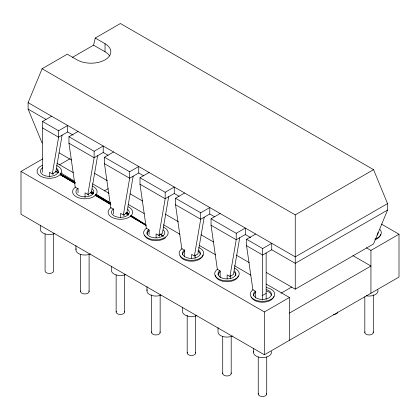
<?xml version="1.0" encoding="UTF-8"?>
<svg xmlns="http://www.w3.org/2000/svg" width="420" height="420" viewBox="0 0 420 420"><rect width="100%" height="100%" fill="white"/><g stroke="black" fill="none" stroke-linecap="round" stroke-linejoin="round"><path stroke-width="0.63" d="M49.508 176.915L49.508 172.337L52.306 173.948L58.595 137.209L58.595 130.746L42.515 121.464L42.515 172.221M62.092 135.188L55.802 171.932L52.306 173.948M85.029 197.421L85.029 192.843L87.827 194.46L94.122 157.721L94.122 151.258L68.948 136.726L68.948 143.183L75.243 187.194L78.036 188.806L78.036 192.733M97.618 155.699L91.324 192.439L87.827 194.46M120.556 217.277L120.556 213.355L123.354 214.966L129.649 178.227L129.649 171.77L104.47 157.232L104.47 163.695L110.764 207.701L113.563 209.317L113.563 213.896M133.145 176.211L126.851 212.951L123.354 214.966M156.083 237.788L156.083 233.867L158.876 235.478L165.17 198.739L165.17 192.276L139.997 177.744L139.997 184.202L146.291 228.212L149.09 229.829L149.09 234.407M168.667 196.718L162.372 233.462L158.876 235.478M191.604 258.3L191.604 254.373L194.402 255.99L200.697 219.251L200.697 212.788L175.523 198.256L175.523 204.713L181.813 248.724L184.611 250.336L184.611 256.877M204.194 217.229L197.899 253.969L194.402 255.99M227.131 278.812L227.131 274.885L229.929 276.502L236.219 239.757L236.219 233.299L211.045 218.762L211.045 225.225L217.34 269.231L220.138 270.848L220.138 277.389M239.715 237.741L233.425 274.481L229.929 276.502M72.319 57.435L93.576 45.16L95.24 38.047L120.414 23.515L373.564 169.669L387.55 203.584L387.55 210.042L373.564 243.957L295.244 289.175L266.296 272.465M42.095 143.021L28.108 109.106L28.108 102.648L42.095 68.733L67.268 54.196L77.059 59.85A19.782 11.419 0 0 0 105.032 59.85A19.782 11.419 0 0 0 105.032 43.701L95.24 38.047M42.515 121.464L51.602 116.214M58.595 130.746L67.688 125.501L67.688 131.959L58.595 137.209L42.515 127.922M68.948 136.726L78.036 131.476M381.413 224.07L399 234.224L399 277.048L264.385 354.769L21 214.253L21 171.428L42.719 158.891M59.441 164.85L70.035 158.734M94.122 151.258L103.215 146.008L103.215 152.471L94.122 157.721L68.948 143.183M104.47 157.232L113.563 151.982M129.649 171.77L138.737 166.52L138.737 172.977L129.649 178.227L104.47 163.695M104.276 190.916L108.234 188.627M139.997 177.744L149.09 172.494M165.17 192.276L174.263 187.031L174.263 193.489L165.17 198.739L139.997 184.202M175.523 198.256L184.611 193.006M200.697 212.788L209.785 207.538L209.785 214.001L200.697 219.251L175.523 204.713M211.045 218.762L220.138 213.518M236.219 233.299L245.311 228.049L245.311 234.507L236.219 239.757L211.045 225.225M255.659 297.901L255.659 291.359L252.866 289.742L246.572 245.732L246.572 239.274L255.659 234.024M42.095 68.733L295.244 214.888L373.564 169.669M246.572 239.274L262.652 248.561L271.745 243.311L271.745 249.769L295.244 263.335L387.55 210.042M271.745 249.769L262.652 255.019L246.572 245.732M387.55 203.584L295.244 256.877L28.108 102.648M262.652 295.397L266.149 293.375M281.038 293.207L291.79 287.002M21 171.428L264.385 311.945L289.448 297.476L289.448 340.294M366.397 247.805L370.939 250.425L399 234.224M289.448 313.094L370.939 266.044L352.894 255.628M126.588 212.756L128.279 213.722M93.576 45.16L105.032 51.776A19.782 11.419 0 0 1 109.63 55.949M28.108 109.106L46.011 119.443M67.688 131.959L73.138 135.103M103.215 152.471L108.113 155.3M138.737 172.977L143.64 175.812M174.263 193.489L179.167 196.319M209.785 214.001L214.688 216.83M245.311 234.507L250.761 237.657M59.12 152.854L71.61 160.062M94.311 173.171L107.368 180.71M130.069 193.814L142.559 201.028M165.265 214.132L178.316 221.671M201.023 234.78L213.507 241.988M236.213 255.097L249.265 262.631M56.842 163.18L73.295 172.683M92.584 183.818L109.037 193.316M128.326 204.456L144.212 213.623M163.501 224.763L179.954 234.26M199.243 245.396L215.696 254.893M234.418 265.703L250.866 275.205M266.185 284.046L289.448 297.476M74.923 183.272L60.254 174.594L75.012 183.089M90.909 192.239L93.182 193.547M110.492 203.558L95.303 194.67L110.213 203.353M126.399 212.567L128.405 213.743L126.452 212.62L128.126 213.633M60.254 174.594L74.928 183.057M90.736 192.166L93.555 193.793M126.299 212.672L128.557 213.974M55.577 171.308L58.385 172.935M60.071 173.911L75.217 182.684L60.333 174.017M60.396 174.048L75.049 182.558M95.282 194.659L110.339 203.396M126.378 212.698L128.573 213.969M91.403 192.15L93.639 193.452M95.897 194.77L109.998 203.002M126.84 212.83L128.405 213.743M95.876 194.67L110.36 203.159M55.886 171.407L58.139 172.736M90.725 192.623L92.978 193.961M95.235 195.295L110.471 204.309M125.144 212.993L128.53 214.998M130.221 215.996L146.018 225.346M60.249 174.599L74.876 183.257M90.626 192.575L92.878 193.909M95.125 195.237L110.875 204.561M125.501 213.213L128.315 214.877M130.567 216.211L145.756 225.199M60.806 172.898L74.729 181.319M91.434 191.425L93.66 192.775M95.886 194.124L110.365 202.881M131.318 215.565L146.039 224.758M130.73 215.628L146.123 225.272M160.094 234.024L163.301 236.035M159.978 234.113L163.154 236.161M373.296 294.793L373.296 332.504M370.939 250.425L370.939 293.249M364.817 296.746L364.817 332.504M295.244 214.888L295.244 289.175M266.721 356.979L266.721 394.039M266.149 253.003L266.149 299.26M264.385 311.945L264.385 354.769M262.652 248.561L262.652 299.975M258.237 356.979L258.237 394.039M253.538 348.201L253.538 352.139M231.194 336.467L231.194 373.527M230.627 275.483L230.627 278.754M222.716 336.467L222.716 373.527M218.017 327.689L218.017 331.627A8.957 5.171 0 0 0 222.81 336.499A8.957 5.171 0 0 0 232.475 335.984M195.673 315.305L195.673 353.015M195.101 254.972L195.101 258.242M187.189 315.305L187.189 353.015M182.49 307.183L182.49 311.12A8.957 5.171 0 0 0 187.288 315.987A8.957 5.171 0 0 0 196.954 315.473M160.146 294.798L160.146 332.509M159.579 234.46L159.579 236.423M151.662 294.798L151.662 332.509M146.963 286.671L146.963 290.608M124.619 274.286L124.619 311.997M124.052 214.604L124.052 215.917M116.141 274.937L116.141 311.997M111.442 266.159L111.442 270.097A8.957 5.171 0 0 0 116.24 274.969A8.957 5.171 0 0 0 125.9 274.454M105.032 43.701L105.032 51.776M89.098 254.425L89.098 291.485M88.526 194.098L88.526 195.405M80.614 254.425L80.614 291.485M75.915 245.653L75.915 249.59M53.571 233.919L53.571 270.979A4.242 2.447 0 0 1 49.329 273.425A4.242 2.447 0 0 1 45.087 270.979L45.087 233.919M53.004 172.93L53.004 174.242M40.388 225.141L40.388 229.078A8.957 5.171 0 0 0 45.187 233.951A8.957 5.171 0 0 0 54.852 233.436M202.907 254.935A11.498 6.636 0 0 1 192.292 261.188A11.498 6.636 0 0 1 180.18 255.927M238.334 276.019A11.498 6.636 0 0 1 226.317 281.705A11.498 6.636 0 0 1 215.465 275.284M273.856 296.531A11.498 6.636 0 0 1 262.847 302.221A11.498 6.636 0 0 1 251.228 296.945M165.517 237.689A11.492 6.636 0 0 1 153.773 240.576A11.492 6.636 0 0 1 144.653 235.415M380.536 234.423A11.498 6.636 0 0 1 374.766 239.815M182.553 254.856A8.888 5.129 0 0 1 184.805 251.15M197.909 251.055A8.888 5.129 0 0 1 200.303 254.284M218.069 274.916A8.888 5.129 0 0 1 220.327 271.656M234.392 272.27A8.888 5.129 0 0 1 235.778 275.688M56.768 169.717A8.888 5.129 0 0 1 58.207 172.242M147.031 234.344A8.888 5.129 0 0 1 149.278 230.638M253.607 295.874A8.888 5.129 0 0 1 255.853 292.168M266.485 291.007A8.888 5.129 0 0 1 271.352 295.302M56.569 165.491A12.269 7.082 0 0 1 58.275 176.053A12.269 7.082 0 0 1 39.91 175.744A12.269 7.082 0 0 1 42.682 165.254M56.816 168.378A8.946 5.166 0 0 1 54.863 175.266A8.946 5.166 0 0 1 42.809 174.746A8.946 5.166 0 0 1 42.662 167.764M88.951 290.855A4.242 2.447 0 0 1 84.856 293.937A4.242 2.447 0 0 1 80.761 290.855M90.379 253.942A8.957 5.171 0 0 1 80.036 254.231A8.957 5.171 0 0 1 76.136 248.698M92.096 186.002A12.269 7.082 0 0 1 94.563 196.046A12.269 7.082 0 0 1 77.107 197.206A12.269 7.082 0 0 1 75.553 187.1M92.342 188.89A8.946 5.166 0 0 1 90.389 195.778A8.946 5.166 0 0 1 78.335 195.253A8.946 5.166 0 0 1 78.188 188.276M124.478 311.362A4.242 2.447 0 0 1 120.383 314.444A4.242 2.447 0 0 1 116.282 311.362M128.132 206.74A12.269 7.082 0 0 1 129.822 216.752A12.269 7.082 0 0 1 112.466 217.639A12.269 7.082 0 0 1 111.08 207.611M127.869 209.402A8.946 5.166 0 0 1 125.911 216.29A8.946 5.166 0 0 1 113.857 215.765A8.946 5.166 0 0 1 113.71 208.787M373.154 331.873A4.242 2.447 0 0 1 369.054 334.955A4.242 2.447 0 0 1 364.959 331.873M377.822 289.837A8.957 5.171 0 0 1 366.261 295.806M380.006 229.541A12.269 7.082 0 0 1 375.701 238.691M377.99 232.449A8.946 5.166 0 0 1 377.039 235.064M266.574 393.404A4.242 2.447 0 0 1 262.479 396.485A4.242 2.447 0 0 1 258.384 393.404M266.511 289.658A8.946 5.166 0 0 1 270.218 296.861A8.946 5.166 0 0 1 257.544 298.578A8.946 5.166 0 0 1 255.318 291.175M271.241 351.367A8.957 5.171 0 0 1 262.369 357.593A8.957 5.171 0 0 1 253.764 351.246M266.306 287.543A12.269 7.082 0 0 1 273.536 297.339A12.269 7.082 0 0 1 255.764 300.195A12.269 7.082 0 0 1 253.176 289.653M337.774 311.997A4.242 2.447 0 0 1 333.532 314.444M231.053 372.892A4.242 2.447 0 0 1 226.952 375.974A4.242 2.447 0 0 1 222.857 372.892M234.192 268.039A12.269 7.082 0 0 1 236.665 278.087A12.269 7.082 0 0 1 219.203 279.248A12.269 7.082 0 0 1 217.655 269.141M234.439 270.931A8.946 5.166 0 0 1 232.691 277.725A8.946 5.166 0 0 1 220.799 277.505A8.946 5.166 0 0 1 219.791 270.664M159.999 331.873A4.242 2.447 0 0 1 155.904 334.955A4.242 2.447 0 0 1 151.809 331.873M160.954 295.166A8.957 5.171 0 0 1 150.843 295.16A8.957 5.171 0 0 1 147.189 289.716M163.144 227.021A12.269 7.082 0 0 1 165.617 237.069A12.269 7.082 0 0 1 148.155 238.229A12.269 7.082 0 0 1 146.601 228.123M163.391 229.908A8.946 5.166 0 0 1 161.637 236.702A8.946 5.166 0 0 1 149.751 236.486A8.946 5.166 0 0 1 148.743 229.646M195.526 352.385A4.242 2.447 0 0 1 191.431 355.467A4.242 2.447 0 0 1 187.331 352.385M198.671 247.532A12.269 7.082 0 0 1 201.138 257.576A12.269 7.082 0 0 1 183.682 258.736A12.269 7.082 0 0 1 182.128 248.63M198.917 250.42A8.946 5.166 0 0 1 196.964 257.308A8.946 5.166 0 0 1 184.905 256.783A8.946 5.166 0 0 1 184.758 249.805M93.65 193.363L91.413 192.066L93.65 193.363"/></g></svg>
